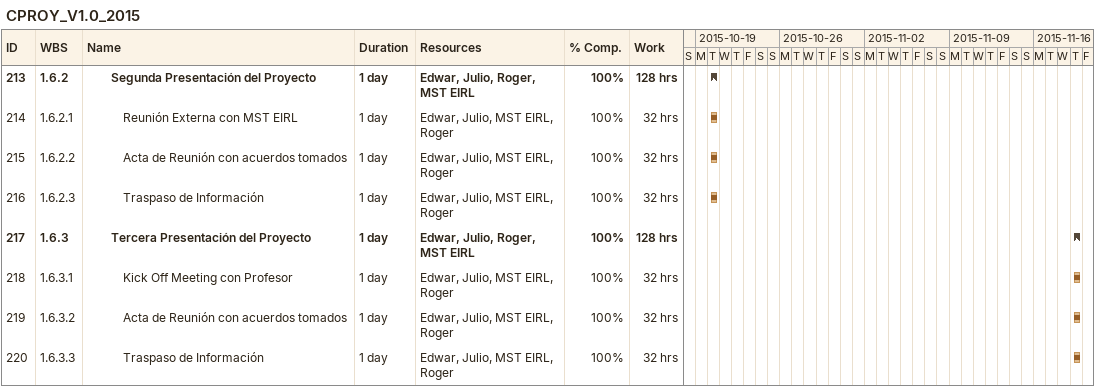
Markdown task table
CPROY_V1.0_2015

| ID | WBS | Task | Duration | Start | Finish | Resources | % complete | Work (h) |
|---|---|---|---|---|---|---|---|---|
| 213 | 1.6.2 | **Segunda Presentación del Proyecto** | 1d | 2015-10-20 | 2015-10-20 | Edwar, Julio, Roger, MST EIRL | 100 | 128 |
| 214 | 1.6.2.1 | Reunión Externa con MST EIRL | 1d | 2015-10-20 | 2015-10-20 | Edwar, Julio, MST EIRL, Roger | 100 | 32 |
| 215 | 1.6.2.2 | Acta de Reunión con acuerdos tomados | 1d | 2015-10-20 | 2015-10-20 | Edwar, Julio, MST EIRL, Roger | 100 | 32 |
| 216 | 1.6.2.3 | Traspaso de Información | 1d | 2015-10-20 | 2015-10-20 | Edwar, Julio, MST EIRL, Roger | 100 | 32 |
| 217 | 1.6.3 | **Tercera Presentación del Proyecto** | 1d | 2015-11-19 | 2015-11-19 | Edwar, Julio, Roger, MST EIRL | 100 | 128 |
| 218 | 1.6.3.1 | Kick Off Meeting con Profesor | 1d | 2015-11-19 | 2015-11-19 | Edwar, Julio, MST EIRL, Roger | 100 | 32 |
| 219 | 1.6.3.2 | Acta de Reunión con acuerdos tomados | 1d | 2015-11-19 | 2015-11-19 | Edwar, Julio, MST EIRL, Roger | 100 | 32 |
| 220 | 1.6.3.3 | Traspaso de Información | 1d | 2015-11-19 | 2015-11-19 | Edwar, Julio, MST EIRL, Roger | 100 | 32 |
